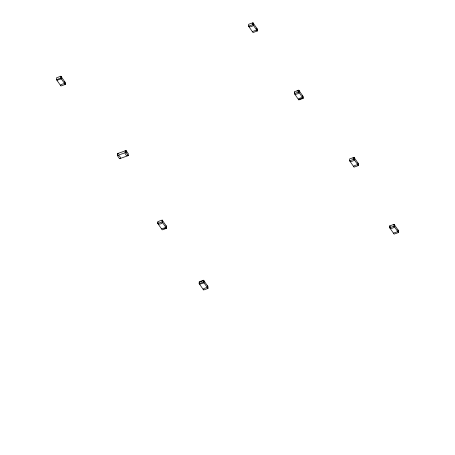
<?xml version="1.0" encoding="UTF-8"?>
<svg xmlns="http://www.w3.org/2000/svg" width="455" height="455" viewBox="0 0 455 455"><rect width="100%" height="100%" fill="white"/><g stroke="black" fill="none" stroke-linecap="round" stroke-linejoin="round"><path stroke-width="0.68" d="M56.483 79.653L56.545 77.771L60.873 76.218L65.321 82.577L65.264 84.459L60.93 86.012L56.483 79.653L60.816 78.101L60.873 76.218M57.046 80.239L61.368 78.897L61.004 76.628L61.431 77.014M64.764 81.786L65.128 84.05C65.247 82.73 58.775 85.057 60.799 85.603M117.339 155.53L117.401 153.648L126.058 150.542L128.282 153.722L128.225 155.604L119.563 158.71L117.339 155.53L125.995 152.425L126.058 150.542M118.482 153.261L117.663 153.762L117.618 155.223C118.573 154.029 122.099 159.051 119.841 158.403M124.977 150.929L125.779 150.85L126.524 151.907M125.779 150.85L125.734 152.311C123.441 152.186 126.979 157.134 127.957 155.491M157.783 223.513L157.839 221.63L162.168 220.078L166.615 226.436L166.558 228.319L162.23 229.872L157.783 223.513L162.111 221.96L162.168 220.078M157.97 222.04L157.925 223.502C157.839 225.333 164.204 223.081 162.259 221.949L162.304 220.487L162.725 220.874M161.679 228.871L166.007 227.318L166.428 227.91L166.064 225.646M199.165 283.647L199.227 281.77L203.556 280.217L208.003 286.576L207.946 288.459L203.612 290.011L199.165 283.647L203.493 282.094L203.556 280.217M199.313 283.641L199.358 282.174M199.728 284.233L204.05 282.891L203.686 280.621L204.113 281.014M207.446 285.78L207.81 288.049C207.929 286.724 201.457 289.056 203.482 289.602M248.555 26.185L248.618 24.303L252.946 22.75L257.394 29.109L257.337 30.991L253.003 32.544L248.555 26.185L252.889 24.633L252.946 22.75M252.457 31.537L256.785 29.984L257.2 30.582L256.836 28.312M253.503 23.546L253.077 23.159L253.031 24.621C254.976 25.753 248.618 28 248.703 26.174M294.351 93.588L294.408 91.711L298.736 90.158L303.184 96.517L303.127 98.399L298.798 99.952L294.351 93.588L298.679 92.035L298.736 90.158M294.539 92.115L294.493 93.582C294.408 95.408 300.772 93.161 298.827 92.029L298.872 90.562L297.013 91.228M299.293 90.954L298.872 90.562M302.632 95.721L302.996 97.99C303.11 96.665 296.637 98.997 298.668 99.543L301.756 98.434M349.605 160.786L349.667 158.903L353.996 157.35L358.443 163.709L358.381 165.592L354.053 167.144L349.605 160.786L353.933 159.233L353.996 157.35M352.892 158.204L354.126 157.76L354.081 159.222C356.026 160.353 349.667 162.606 349.753 160.774M354.547 158.147L354.126 157.76M357.886 162.918L358.25 165.182C358.369 163.863 351.897 166.189 353.922 166.735M389.679 227.756L389.736 225.873L394.07 224.321L398.517 230.685L398.455 232.562L394.127 234.115L389.679 227.756L394.007 226.203L394.07 224.321M389.838 227.261L389.872 226.283M393.575 233.114L397.909 231.561L398.324 232.158L397.96 229.889M394.622 225.117L394.201 224.73L394.155 226.192C396.1 227.324 389.736 229.576 389.827 227.745M163.954 228.797L165.808 228.131M199.978 281.952L203.066 280.843M353.933 159.233L358.381 165.592M394.007 226.203L398.455 232.562M252.889 24.633L257.337 30.991M298.679 92.035L303.127 98.399M389.736 225.873L390.293 226.67M125.995 152.425L128.225 155.604M162.111 221.96L166.558 228.319M60.816 78.101L65.264 84.459M203.493 282.094L207.946 288.459"/></g></svg>
